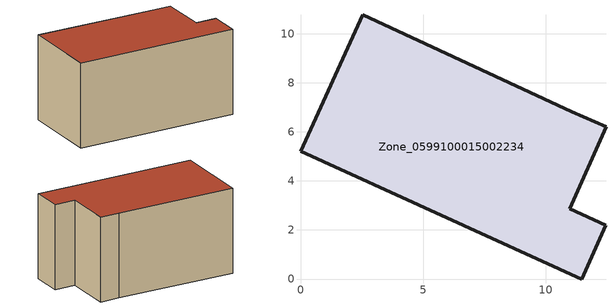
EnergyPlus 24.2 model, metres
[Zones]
Zone_0599100015002234
 floor ground (C_G): 10.97,2.87 12.44,2.2 11.45,0 0,5.2 2.53,10.76 11.06,6.82 12.45,6.2 z0.83
 wall outside (C_F): 11.06,6.82 2.53,10.76 0,5.2 11.45,0 12.44,2.2 10.97,2.87 12.45,6.2 11.06,6.82 z0.83:7.39
 roof outside (C_R): 12.44,2.2 10.97,2.87 12.45,6.2 11.06,6.82 2.53,10.76 0,5.2 11.45,0 z7.39
[BUILDING]
Pand.0599100015002234: North Axis=0; Terrain=City; Loads Convergence Tolerance Value=0.04; Temperature Convergence Tolerance Value=0.4; Solar Distribution=FullExterior; Maximum Number of Warmup Days=25; Minimum Number of Warmup Days=1
[Site:Location]
Rotterdam.The.Hague.AP_ZH_NLD Design_Conditions: Latitude=51.96; Longitude=4.45; Time Zone=1; Elevation=-4.5
[SITE:GROUNDTEMPERATURE:BUILDINGSURFACE]
18, 18, 18, 18, 18, 18, 18, 18, 18, 18, 18, 18
[MATERIAL] Thermal Absorptance=0.9; Solar Absorptance=0.7; Visible Absorptance=0.7
Name | Roughness | Thickness | Conductivity | Density | Specific Heat
G.TC.1946-1964 | MediumSmooth | 0.15 | 1 | 540 | 1210
F.TC.1946-1964 | Rough | 0.3 | 0.857143 | 1920 | 840
R.TC.1946-1964 | MediumRough | 0.2 | 0.235294 | 1500 | 1000
[CONSTRUCTION]
C_G: G.TC.1946-1964
C_F: F.TC.1946-1964
C_R: R.TC.1946-1964
[ZONE]
Zone_0599100015002234: Type=1; Multiplier=1; Ceiling Height=Autocalculate; Volume=Autocalculate; Floor Area=autocalculate; Part of Total Floor Area=Yes
[ZONEINFILTRATION:DESIGNFLOWRATE]
Infil_Zone_0599100015002234: Zone or ZoneList or Space or SpaceList=Zone_0599100015002234; Schedule=AlwaysOn; Design Flow Rate Calculation Method=Flow/Area; Flow Rate per Floor Area=0.003; Constant Term Coefficient=1; Temperature Term Coefficient=0; Velocity Term Coefficient=0; Velocity Squared Term Coefficient=0
[HVACTEMPLATE:ZONE:IDEALLOADSAIRSYSTEM]
Zone_0599100015002234: Maximum Heating Supply Air Temperature=50; Minimum Cooling Supply Air Temperature=13; Maximum Heating Supply Air Humidity Ratio=0.0156; Minimum Cooling Supply Air Humidity Ratio=0.0077; Heating Limit=NoLimit; Cooling Limit=NoLimit; Dehumidification Control Type=ConstantSensibleHeatRatio; Cooling Sensible Heat Ratio=0.7; Dehumidification Setpoint=60; Humidification Control Type=None; Humidification Setpoint=30; Outdoor Air Method=None; Outdoor Air Flow Rate per Person=0.00944; Outdoor Air Flow Rate per Zone Floor Area=0; Outdoor Air Flow Rate per Zone=0; Demand Controlled Ventilation Type=None; Outdoor Air Economizer Type=NoEconomizer; Heat Recovery Type=None; Sensible Heat Recovery Effectiveness=0.7; Latent Heat Recovery Effectiveness=0.65
[ZONECONTROL:THERMOSTAT]
ThermostatControl_Zone_0599100015002234: Zone or ZoneList=Zone_0599100015002234; Control Type Schedule=DualSetpointControlType; Control 1=Thermostat_Zone_0599100015002234; Temperature Difference Between Cutout And Setpoint=0
[THERMOSTATSETPOINT:DUALSETPOINT]
Thermostat_Zone_0599100015002234: Heating Setpoint Temperature Schedule=HeatingSetpoint_Zone_0599100015002234; Cooling Setpoint Temperature Schedule=CoolingSetpoint_Zone_0599100015002234
[SCHEDULE:COMPACT]
HeatingSetpoint_Zone_0599100015002234: Through: 12/31, For: AllDays, Until: 24:00, 21
CoolingSetpoint_Zone_0599100015002234: Through: 12/31, For: AllDays, Until: 24:00, 24
DualSetpointControlType: Through: 12/31, For: AllDays, Until: 24:00, 4
AlwaysOn: Through: 12/31, For: AllDays, Until: 24:00, 1
